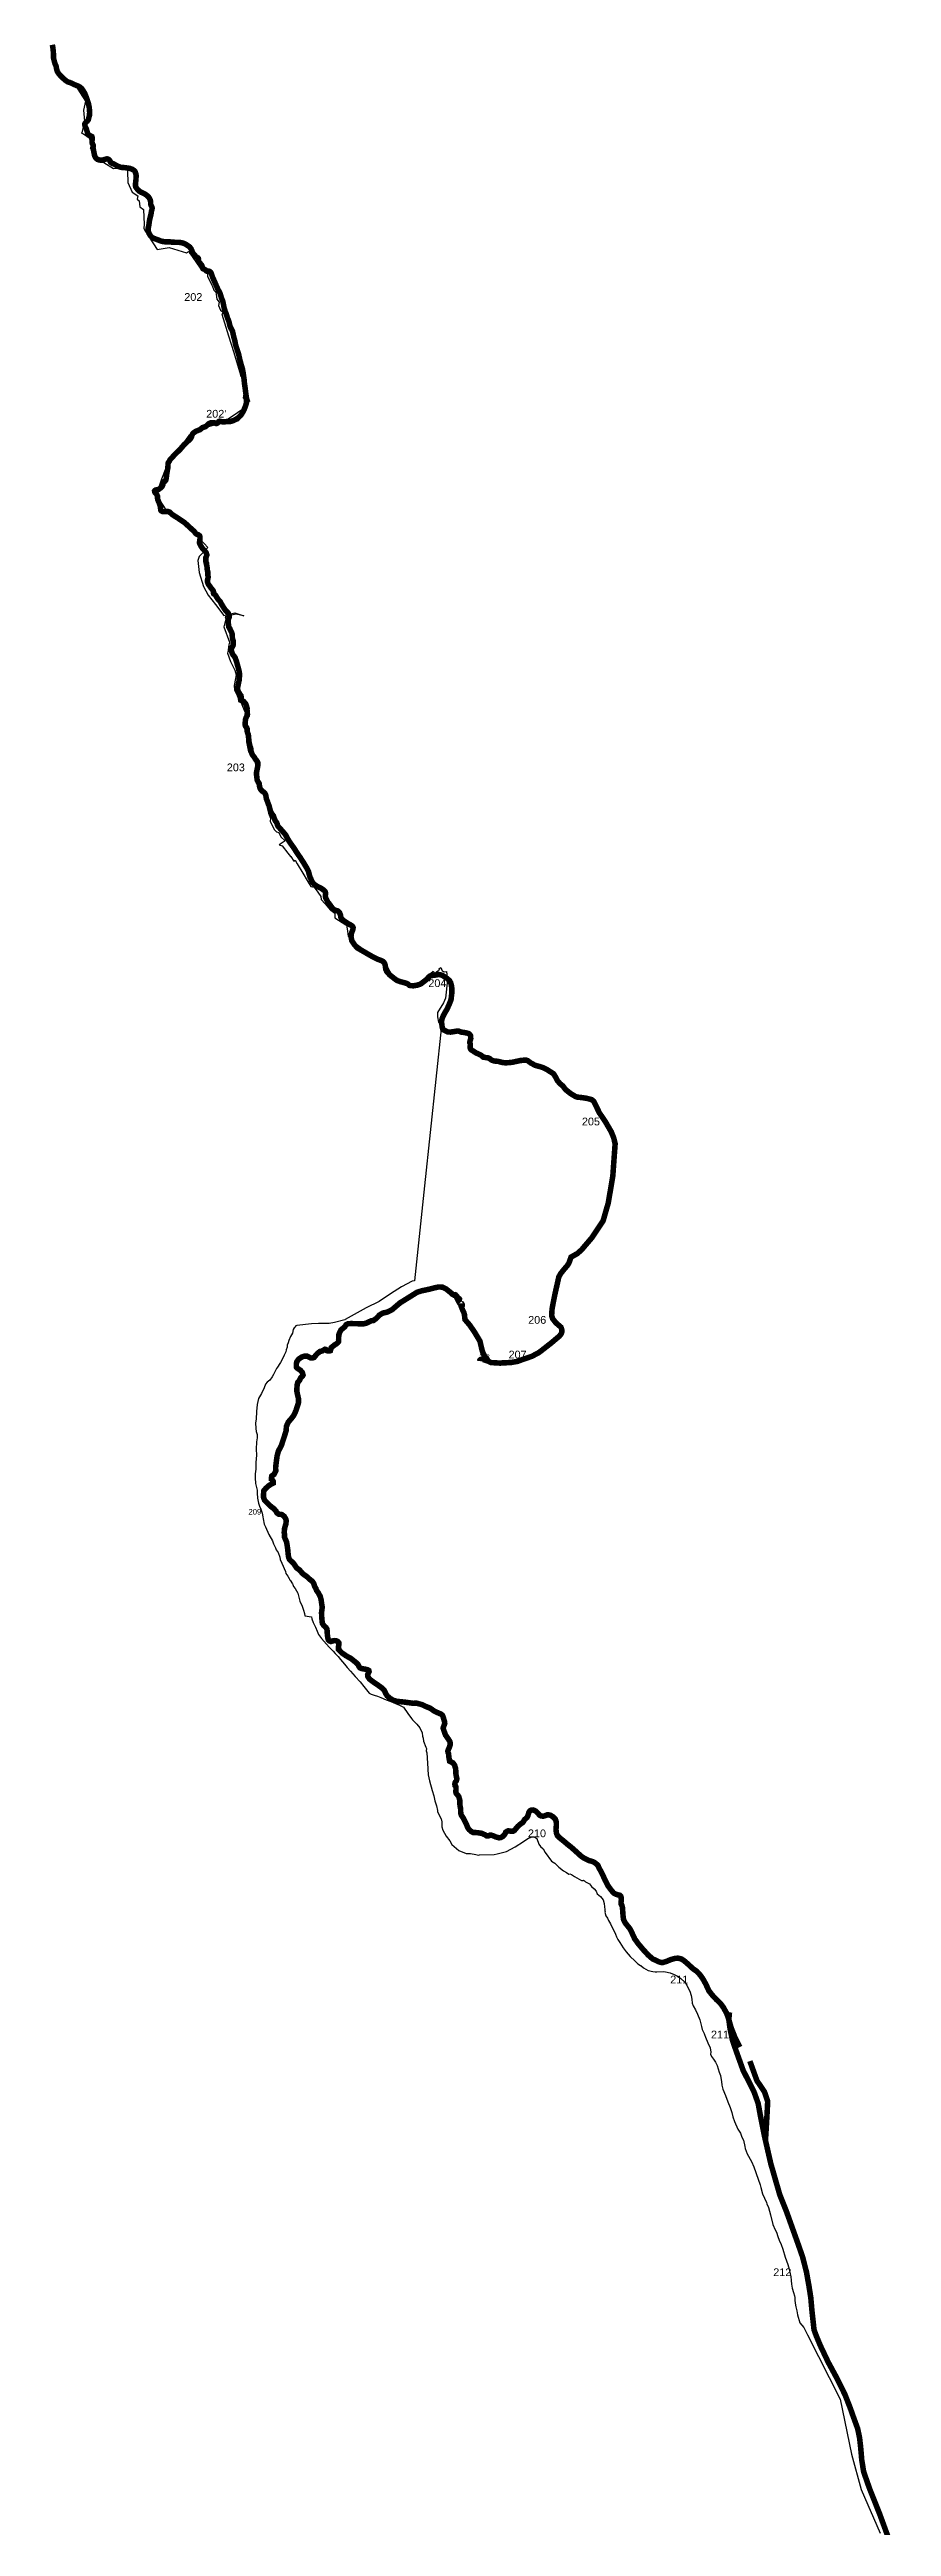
# Model space of a CAD drawing. Header units: metres. Extents: x 290946 to 378809, y 1824167 to 1998918.
# Drawn here: x 300387 to 307986, y 1932783 to 1955143 of the extents above; entities that cross this region are included whole.
import ezdxf

# ---------------------------------------------------------------- set-up
doc = ezdxf.new("R2010")
doc.units = ezdxf.units.M
for name, color, linetype in [('COASTLINE', 5, 'Continuous'), ('DISTRICT BOUNDRY', 86, 'Continuous'), ('NATURALLY PROTECTED', 3, 'Continuous')]:
    doc.layers.add(name, color=color, linetype=linetype)
doc.styles.get("Standard").update_dxf_attribs({"font": 'arial.ttf'})

msp = doc.modelspace()

# ---------------------------------------------------------------- linework, layer by layer
at = {"layer": 'COASTLINE', "const_width": 50, "flags": 128}
msp.add_lwpolyline([(300412, 1955186), (300417, 1955162), (300419, 1955143), (300421, 1955124), (300423, 1955094), (300422, 1955082), (300422, 1955071), (300424, 1955061), (300430, 1955037), (300438, 1955011), (300446, 1954993), (300450, 1954971), (300454, 1954956), (300457, 1954945), (300470, 1954925), (300487, 1954906), (300517, 1954877), (300536, 1954861), (300554, 1954850), (300566, 1954847), (300584, 1954840), (300602, 1954831), (300627, 1954820), (300648, 1954812), (300660, 1954805), (300676, 1954792), (300690, 1954772), (300706, 1954745), (300720, 1954710), (300729, 1954684), (300739, 1954651), (300745, 1954623), (300747, 1954602), (300749, 1954575), (300747, 1954548), (300742, 1954530), (300737, 1954509), (300728, 1954497), (300715, 1954485), (300711, 1954482), (300708, 1954478), (300706, 1954473), (300706, 1954460), (300709, 1954448), (300718, 1954429), (300724, 1954410), (300731, 1954387), (300739, 1954373), (300745, 1954368), (300757, 1954364), (300769, 1954358), (300772, 1954350), (300773, 1954337), (300770, 1954318), (300771, 1954305), (300773, 1954294), (300780, 1954282), (300782, 1954277), (300782, 1954268), (300779, 1954261), (300777, 1954254), (300781, 1954245), (300786, 1954225), (300792, 1954192), (300795, 1954182), (300805, 1954164), (300818, 1954152), (300837, 1954146), (300858, 1954143), (300866, 1954145), (300885, 1954151), (300904, 1954156), (300914, 1954155), (300922, 1954151), (300930, 1954142), (300934, 1954132), (300939, 1954124), (300952, 1954116), (300969, 1954109), (300993, 1954095), (301022, 1954082), (301042, 1954078), (301067, 1954077), (301112, 1954070), (301134, 1954062), (301148, 1954053), (301155, 1954047), (301160, 1954038), (301165, 1954026), (301169, 1954005), (301167, 1953970), (301163, 1953934), (301162, 1953918), (301165, 1953903), (301175, 1953888), (301184, 1953877), (301198, 1953864), (301213, 1953855), (301229, 1953848), (301250, 1953837), (301271, 1953822), (301286, 1953805), (301296, 1953784), (301299, 1953772), (301300, 1953747), (301303, 1953737), (301312, 1953719), (301313, 1953710), (301311, 1953696), (301306, 1953682), (301305, 1953669), (301300, 1953645), (301296, 1953631), (301289, 1953600), (301283, 1953556), (301277, 1953529), (301277, 1953509), (301284, 1953485), (301298, 1953462), (301312, 1953447), (301332, 1953437), (301368, 1953424), (301387, 1953416), (301406, 1953411), (301426, 1953408), (301445, 1953408), (301469, 1953408), (301492, 1953404), (301521, 1953403), (301553, 1953403), (301580, 1953399), (301600, 1953393), (301616, 1953385), (301640, 1953370), (301654, 1953359), (301665, 1953343), (301671, 1953330), (301678, 1953312), (301685, 1953300), (301697, 1953287), (301705, 1953277), (301717, 1953267), (301727, 1953262), (301730, 1953258), (301731, 1953252), (301730, 1953247), (301730, 1953237), (301739, 1953222), (301756, 1953202), (301762, 1953193), (301764, 1953187), (301765, 1953178), (301767, 1953172), (301771, 1953165), (301778, 1953162), (301788, 1953158), (301796, 1953152), (301801, 1953145), (301808, 1953142), (301814, 1953141), (301827, 1953142), (301834, 1953139), (301840, 1953134), (301847, 1953121), (301859, 1953087), (301889, 1953019), (301908, 1952975), (301922, 1952952), (301930, 1952931), (301938, 1952902), (301944, 1952887), (301951, 1952870), (301956, 1952846), (301962, 1952814), (301972, 1952780), (301981, 1952759), (301993, 1952720), (302003, 1952696), (302009, 1952677), (302014, 1952652), (302021, 1952634), (302029, 1952618), (302038, 1952602), (302043, 1952580), (302050, 1952548), (302058, 1952520), (302065, 1952484), (302073, 1952456), (302082, 1952428), (302094, 1952392), (302099, 1952368), (302105, 1952340), (302119, 1952290), (302128, 1952260), (302135, 1952222), (302138, 1952200), (302143, 1952164), (302146, 1952132), (302153, 1952082), (302158, 1952043), (302165, 1951992), (302165, 1951958), (302158, 1951931), (302146, 1951900), (302135, 1951876), (302120, 1951851), (302107, 1951835), (302089, 1951818), (302067, 1951804), (302039, 1951791), (302017, 1951785), (302004, 1951784), (301987, 1951785), (301975, 1951783), (301959, 1951781), (301951, 1951782), (301936, 1951784), (301928, 1951787), (301922, 1951788), (301917, 1951787), (301914, 1951785), (301911, 1951780), (301907, 1951775), (301901, 1951770), (301894, 1951767), (301886, 1951768), (301880, 1951771), (301873, 1951774), (301856, 1951775), (301841, 1951773), (301822, 1951764), (301813, 1951755), (301804, 1951746), (301794, 1951739), (301779, 1951734), (301767, 1951730), (301756, 1951721), (301745, 1951711), (301730, 1951706), (301708, 1951697), (301691, 1951685), (301684, 1951681), (301677, 1951671), (301672, 1951661), (301668, 1951646), (301659, 1951630), (301632, 1951604), (301600, 1951574), (301565, 1951533), (301536, 1951505), (301513, 1951483), (301493, 1951459), (301477, 1951444), (301471, 1951433), (301467, 1951424), (301459, 1951414), (301456, 1951406), (301456, 1951389), (301454, 1951362), (301449, 1951338), (301446, 1951317), (301443, 1951298), (301441, 1951279), (301439, 1951268), (301436, 1951255), (301432, 1951250), (301427, 1951245), (301419, 1951242), (301416, 1951238), (301413, 1951230), (301410, 1951214), (301405, 1951203), (301400, 1951195), (301391, 1951187), (301379, 1951177), (301366, 1951169), (301357, 1951168), (301349, 1951168), (301345, 1951167), (301339, 1951163), (301335, 1951158), (301336, 1951151), (301339, 1951143), (301351, 1951131), (301357, 1951122), (301361, 1951112), (301362, 1951090), (301364, 1951078), (301368, 1951070), (301374, 1951056), (301379, 1951043), (301384, 1951028), (301388, 1951018), (301389, 1951003), (301390, 1950986), (301396, 1950978), (301409, 1950971), (301423, 1950971), (301443, 1950974), (301459, 1950972), (301470, 1950968), (301481, 1950958), (301493, 1950947), (301516, 1950931), (301543, 1950915), (301573, 1950894), (301604, 1950874), (301637, 1950844), (301667, 1950816), (301691, 1950795), (301707, 1950774), (301715, 1950768), (301731, 1950762), (301741, 1950754), (301745, 1950743), (301745, 1950724), (301743, 1950714), (301741, 1950697), (301741, 1950688), (301745, 1950677), (301753, 1950662), (301767, 1950640), (301783, 1950623), (301793, 1950611), (301802, 1950598), (301806, 1950585), (301806, 1950577), (301802, 1950566), (301798, 1950557), (301797, 1950539), (301797, 1950526), (301799, 1950514), (301803, 1950506), (301803, 1950498), (301805, 1950486), (301808, 1950479), (301809, 1950468), (301810, 1950452), (301811, 1950442), (301814, 1950435), (301816, 1950425), (301816, 1950411), (301816, 1950396), (301818, 1950386), (301818, 1950377), (301817, 1950370), (301813, 1950356), (301812, 1950345), (301812, 1950339), (301815, 1950329), (301819, 1950318), (301827, 1950307), (301836, 1950295), (301844, 1950283), (301850, 1950276), (301859, 1950264), (301864, 1950258), (301866, 1950251), (301866, 1950243), (301866, 1950236), (301868, 1950230), (301878, 1950224), (301884, 1950218), (301888, 1950212), (301899, 1950194), (301910, 1950178), (301921, 1950167), (301928, 1950158), (301934, 1950147), (301943, 1950130), (301953, 1950114), (301966, 1950094), (301974, 1950081), (301984, 1950072), (301996, 1950060), (302001, 1950053), (302006, 1950041), (302009, 1950033), (302009, 1950022), (302007, 1950014), (302002, 1950002), (302000, 1949993), (301999, 1949986), (302000, 1949969), (302002, 1949953), (302003, 1949942), (302004, 1949933), (302008, 1949927), (302015, 1949914), (302017, 1949907), (302026, 1949890), (302031, 1949880), (302033, 1949874), (302036, 1949864), (302036, 1949849), (302038, 1949827), (302041, 1949815), (302044, 1949807), (302046, 1949797), (302045, 1949784), (302045, 1949772), (302042, 1949760), (302037, 1949753), (302031, 1949741), (302029, 1949734), (302027, 1949725), (302028, 1949717), (302033, 1949700), (302036, 1949691), (302043, 1949679), (302053, 1949666), (302061, 1949656), (302065, 1949645), (302076, 1949614), (302082, 1949590), (302092, 1949556), (302098, 1949530), (302101, 1949512), (302102, 1949493), (302098, 1949448), (302092, 1949421), (302087, 1949395), (302084, 1949381), (302085, 1949369), (302088, 1949354), (302097, 1949337), (302109, 1949318), (302115, 1949310), (302116, 1949304), (302116, 1949292), (302116, 1949279), (302117, 1949267), (302120, 1949265), (302125, 1949264), (302131, 1949263), (302137, 1949260), (302141, 1949256), (302145, 1949250), (302148, 1949246), (302150, 1949244), (302154, 1949240), (302158, 1949235), (302163, 1949223), (302165, 1949215), (302166, 1949207), (302167, 1949204), (302170, 1949197), (302170, 1949191), (302169, 1949181), (302170, 1949176), (302172, 1949169), (302172, 1949162), (302172, 1949154), (302173, 1949146), (302173, 1949139), (302172, 1949132), (302166, 1949122), (302162, 1949114), (302159, 1949106), (302156, 1949097), (302154, 1949077), (302152, 1949059), (302152, 1949048), (302155, 1949037), (302163, 1949026), (302167, 1949020), (302170, 1949012), (302170, 1949000), (302171, 1948987), (302174, 1948977), (302178, 1948964), (302181, 1948959), (302182, 1948951), (302184, 1948927), (302187, 1948901), (302189, 1948884), (302197, 1948851), (302202, 1948840), (302204, 1948830), (302205, 1948812), (302208, 1948802), (302212, 1948791), (302216, 1948780), (302223, 1948769), (302233, 1948758), (302238, 1948750), (302245, 1948737), (302255, 1948726), (302264, 1948713), (302267, 1948704), (302268, 1948687), (302263, 1948656), (302258, 1948632), (302254, 1948611), (302255, 1948595), (302258, 1948578), (302259, 1948564), (302260, 1948552), (302265, 1948540), (302274, 1948526), (302279, 1948516), (302281, 1948502), (302283, 1948488), (302288, 1948473), (302292, 1948465), (302297, 1948458), (302307, 1948448), (302318, 1948441), (302326, 1948435), (302333, 1948425), (302337, 1948417), (302340, 1948406), (302342, 1948393), (302345, 1948376), (302350, 1948365), (302354, 1948356), (302356, 1948348), (302361, 1948334), (302369, 1948315), (302376, 1948287), (302379, 1948274), (302383, 1948262), (302395, 1948242), (302407, 1948227), (302411, 1948216), (302416, 1948202), (302419, 1948194), (302423, 1948183), (302430, 1948174), (302438, 1948162), (302442, 1948153), (302444, 1948143), (302447, 1948135), (302451, 1948129), (302458, 1948121), (302467, 1948112), (302477, 1948101), (302487, 1948089), (302509, 1948064), (302519, 1948051), (302528, 1948033), (302548, 1947998), (302564, 1947975), (302594, 1947933), (302620, 1947892), (302651, 1947847), (302688, 1947789), (302710, 1947752), (302725, 1947721), (302730, 1947700), (302738, 1947672), (302745, 1947659), (302750, 1947643), (302764, 1947620), (302780, 1947604), (302805, 1947588), (302834, 1947574), (302855, 1947560), (302869, 1947548), (302876, 1947538), (302879, 1947528), (302879, 1947519), (302876, 1947510), (302876, 1947501), (302879, 1947487), (302898, 1947448), (302913, 1947429), (302924, 1947414), (302941, 1947391), (302952, 1947381), (302965, 1947373), (302983, 1947369), (302993, 1947364), (303005, 1947350), (303013, 1947330), (303017, 1947307), (303023, 1947297), (303036, 1947283), (303057, 1947269), (303089, 1947248), (303107, 1947239), (303119, 1947231), (303125, 1947223), (303127, 1947216), (303124, 1947197), (303116, 1947177), (303112, 1947163), (303108, 1947136), (303115, 1947098), (303142, 1947058), (303168, 1947031), (303231, 1946995), (303293, 1946959), (303351, 1946930), (303381, 1946919), (303396, 1946911), (303406, 1946902), (303412, 1946892), (303417, 1946875), (303422, 1946839), (303430, 1946821), (303457, 1946790), (303491, 1946763), (303511, 1946747), (303529, 1946737), (303555, 1946728), (303597, 1946717), (303612, 1946712), (303623, 1946706), (303633, 1946696), (303643, 1946693), (303671, 1946691), (303702, 1946696), (303725, 1946703), (303739, 1946709), (303760, 1946725), (303793, 1946751), (303811, 1946772), (303822, 1946780), (303837, 1946784), (303864, 1946787), (303898, 1946793), (303912, 1946791), (303934, 1946785), (303952, 1946772), (303973, 1946759), (303997, 1946738), (304007, 1946720), (304014, 1946696), (304018, 1946670), (304018, 1946624), (304015, 1946602), (304011, 1946566), (303999, 1946535), (303985, 1946503), (303973, 1946477), (303953, 1946444), (303941, 1946421), (303931, 1946397), (303927, 1946381), (303925, 1946365), (303929, 1946333), (303932, 1946314), (303935, 1946302), (303945, 1946293), (303963, 1946283), (303980, 1946275), (304007, 1946273), (304050, 1946280), (304068, 1946283), (304080, 1946282), (304102, 1946273), (304127, 1946270), (304148, 1946266), (304168, 1946261), (304178, 1946254), (304188, 1946240), (304188, 1946226), (304189, 1946215), (304183, 1946195), (304180, 1946180), (304180, 1946176), (304183, 1946170), (304185, 1946164), (304185, 1946158), (304184, 1946147), (304184, 1946138), (304183, 1946132), (304184, 1946127), (304188, 1946119), (304194, 1946113), (304203, 1946107), (304212, 1946102), (304217, 1946097), (304224, 1946094), (304230, 1946090), (304239, 1946084), (304254, 1946078), (304273, 1946069), (304289, 1946059), (304294, 1946055), (304298, 1946049), (304301, 1946047), (304312, 1946046), (304328, 1946042), (304343, 1946041), (304350, 1946039), (304360, 1946034), (304372, 1946024), (304383, 1946018), (304389, 1946016), (304402, 1946012), (304415, 1946011), (304436, 1946009), (304454, 1946004), (304474, 1945999), (304500, 1945996), (304530, 1945997), (304565, 1946001), (304598, 1946008), (304634, 1946016), (304664, 1946019), (304687, 1946021), (304702, 1946016), (304733, 1945993), (304771, 1945973), (304818, 1945960), (304842, 1945952), (304878, 1945934), (304936, 1945897), (304953, 1945870), (304970, 1945836), (304995, 1945807), (305020, 1945787), (305044, 1945755), (305090, 1945718), (305134, 1945692), (305152, 1945686), (305184, 1945683), (305231, 1945676), (305280, 1945664), (305299, 1945648), (305350, 1945544), (305405, 1945462), (305456, 1945375), (305479, 1945319), (305492, 1945265), (305471, 1944974), (305430, 1944731), (305383, 1944568), (305281, 1944416), (305190, 1944309), (305151, 1944274), (305094, 1944242), (305074, 1944186), (305059, 1944164), (305029, 1944129), (305001, 1944094), (304984, 1944064), (304949, 1943909), (304928, 1943804), (304922, 1943767), (304919, 1943714), (304928, 1943686), (304956, 1943650), (304987, 1943623), (305002, 1943610), (305008, 1943596), (305010, 1943588), (305012, 1943577), (305010, 1943563), (305005, 1943549), (304988, 1943528), (304913, 1943465), (304840, 1943408), (304805, 1943381), (304740, 1943346), (304657, 1943318), (304612, 1943301), (304556, 1943291), (304455, 1943285), (304370, 1943290), (304351, 1943300), (304334, 1943320), (304310, 1943355), (304299, 1943377), (304290, 1943405), (304280, 1943448), (304272, 1943483), (304223, 1943565), (304178, 1943630), (304151, 1943661), (304137, 1943678), (304134, 1943699), (304133, 1943712), (304133, 1943719), (304127, 1943739), (304119, 1943756), (304103, 1943796), (304106, 1943801), (304111, 1943806), (304111, 1943814), (304108, 1943820), (304105, 1943821), (304096, 1943818), (304090, 1943824), (304080, 1943841), (304075, 1943851), (304078, 1943851), (304086, 1943857), (304087, 1943863), (304084, 1943867), (304075, 1943873), (304062, 1943890), (304051, 1943902), (304048, 1943903), (304043, 1943902), (304035, 1943900), (304024, 1943906), (304007, 1943922), (303967, 1943954), (303933, 1943971), (303897, 1943972), (303864, 1943965), (303814, 1943952), (303748, 1943938), (303705, 1943925), (303641, 1943885), (303580, 1943847), (303552, 1943830), (303476, 1943765), (303433, 1943745), (303396, 1943737), (303366, 1943720), (303336, 1943688), (303311, 1943670), (303292, 1943668), (303265, 1943655), (303247, 1943646), (303219, 1943639), (303149, 1943641), (303108, 1943642), (303080, 1943640), (303064, 1943632), (303052, 1943613), (303033, 1943597), (303018, 1943585), (303009, 1943569), (302999, 1943545), (302997, 1943522), (302996, 1943502), (302997, 1943492), (302996, 1943479), (302990, 1943471), (302978, 1943460), (302964, 1943452), (302942, 1943435), (302929, 1943424), (302925, 1943407), (302922, 1943397), (302914, 1943394), (302899, 1943394), (302889, 1943398), (302881, 1943408), (302873, 1943410), (302863, 1943404), (302849, 1943395), (302828, 1943390), (302815, 1943380), (302802, 1943369), (302789, 1943354), (302775, 1943336), (302763, 1943332), (302747, 1943331), (302727, 1943340), (302710, 1943349), (302684, 1943347), (302664, 1943340), (302637, 1943322), (302620, 1943300), (302614, 1943279), (302614, 1943257), (302616, 1943246), (302630, 1943234), (302652, 1943220), (302668, 1943201), (302675, 1943178), (302670, 1943168), (302655, 1943154), (302642, 1943127), (302627, 1943110), (302622, 1943088), (302618, 1943037), (302624, 1943006), (302634, 1942964), (302634, 1942927), (302621, 1942887), (302611, 1942856), (302593, 1942816), (302571, 1942786), (302542, 1942753), (302525, 1942714), (302522, 1942674), (302507, 1942625), (302480, 1942543), (302453, 1942491), (302441, 1942448), (302432, 1942381), (302428, 1942344), (302429, 1942312), (302414, 1942281), (302393, 1942267), (302390, 1942252), (302389, 1942238), (302398, 1942230), (302406, 1942218), (302406, 1942202), (302392, 1942195), (302361, 1942175), (302336, 1942151), (302321, 1942133), (302319, 1942107), (302319, 1942071), (302328, 1942047), (302357, 1942018), (302380, 1941995), (302411, 1941971), (302431, 1941950), (302439, 1941933), (302453, 1941922), (302483, 1941918), (302506, 1941901), (302521, 1941874), (302523, 1941865), (302522, 1941851), (302520, 1941831), (302515, 1941817), (302508, 1941791), (302505, 1941755), (302509, 1941737), (302507, 1941715), (302515, 1941696), (302527, 1941669), (302531, 1941643), (302537, 1941602), (302541, 1941558), (302545, 1941532), (302553, 1941512), (302562, 1941503), (302586, 1941481), (302605, 1941455), (302616, 1941437), (302643, 1941418), (302672, 1941384), (302710, 1941357), (302737, 1941332), (302758, 1941316), (302772, 1941295), (302780, 1941268), (302791, 1941251), (302797, 1941232), (302814, 1941210), (302831, 1941177), (302838, 1941149), (302848, 1941081), (302842, 1941033), (302844, 1940987), (302849, 1940936), (302862, 1940916), (302882, 1940898), (302891, 1940883), (302893, 1940863), (302894, 1940837), (302898, 1940809), (302903, 1940787), (302913, 1940777), (302926, 1940772), (302938, 1940776), (302957, 1940780), (302973, 1940779), (302990, 1940771), (302999, 1940759), (302999, 1940744), (302994, 1940721), (302995, 1940701), (303004, 1940692), (303023, 1940671), (303060, 1940645), (303079, 1940634), (303108, 1940618), (303133, 1940598), (303157, 1940579), (303171, 1940565), (303180, 1940545), (303189, 1940534), (303205, 1940527), (303232, 1940523), (303257, 1940517), (303269, 1940510), (303271, 1940499), (303267, 1940490), (303261, 1940480), (303258, 1940470), (303260, 1940456), (303274, 1940433), (303312, 1940405), (303344, 1940383), (303373, 1940363), (303395, 1940345), (303409, 1940329), (303421, 1940303), (303435, 1940280), (303461, 1940258), (303488, 1940242), (303519, 1940232), (303589, 1940225), (303633, 1940219), (303670, 1940214), (303701, 1940215), (303752, 1940201), (303777, 1940188), (303822, 1940170), (303858, 1940145), (303886, 1940131), (303910, 1940121), (303923, 1940115), (303932, 1940107), (303939, 1940093), (303946, 1940068), (303952, 1940049), (303954, 1940031), (303948, 1940014), (303941, 1939998), (303940, 1939987), (303949, 1939961), (303961, 1939927), (303974, 1939909), (303990, 1939886), (304000, 1939869), (304003, 1939857), (304004, 1939843), (303997, 1939820), (303988, 1939800), (303982, 1939784), (303984, 1939768), (303988, 1939760), (303990, 1939745), (303991, 1939730), (303995, 1939706), (303998, 1939691), (304012, 1939685), (304028, 1939676), (304035, 1939667), (304043, 1939655), (304046, 1939644), (304052, 1939625), (304054, 1939603), (304055, 1939576), (304059, 1939552), (304063, 1939536), (304062, 1939524), (304058, 1939513), (304052, 1939506), (304048, 1939498), (304045, 1939484), (304047, 1939471), (304053, 1939465), (304056, 1939456), (304056, 1939441), (304054, 1939417), (304056, 1939404), (304061, 1939396), (304080, 1939374), (304084, 1939360), (304090, 1939339), (304090, 1939305), (304092, 1939290), (304097, 1939264), (304098, 1939238), (304099, 1939218), (304104, 1939203), (304121, 1939178), (304134, 1939152), (304150, 1939121), (304161, 1939092), (304174, 1939074), (304196, 1939055), (304210, 1939048), (304234, 1939047), (304257, 1939045), (304288, 1939040), (304317, 1939027), (304333, 1939017), (304344, 1939016), (304355, 1939019), (304360, 1939023), (304372, 1939024), (304389, 1939019), (304414, 1939008), (304443, 1939000), (304458, 1939001), (304476, 1939010), (304492, 1939027), (304498, 1939035), (304504, 1939050), (304515, 1939058), (304528, 1939063), (304547, 1939060), (304563, 1939058), (304573, 1939060), (304586, 1939070), (304614, 1939103), (304633, 1939120), (304658, 1939138), (304665, 1939148), (304676, 1939166), (304683, 1939171), (304698, 1939185), (304704, 1939197), (304709, 1939215), (304714, 1939231), (304722, 1939243), (304735, 1939249), (304751, 1939251), (304763, 1939247), (304776, 1939240), (304799, 1939217), (304810, 1939204), (304824, 1939197), (304844, 1939195), (304860, 1939199), (304878, 1939207), (304889, 1939208), (304909, 1939203), (304930, 1939190), (304951, 1939169), (304958, 1939153), (304961, 1939135), (304961, 1939108), (304958, 1939075), (304962, 1939042), (304971, 1939020), (304992, 1938999), (305027, 1938971), (305064, 1938939), (305093, 1938917), (305130, 1938884), (305151, 1938865), (305186, 1938833), (305208, 1938818), (305233, 1938806), (305257, 1938794), (305281, 1938788), (305300, 1938780), (305318, 1938768), (305337, 1938750), (305349, 1938722), (305363, 1938699), (305380, 1938665), (305400, 1938620), (305430, 1938563), (305460, 1938523), (305478, 1938502), (305497, 1938491), (305520, 1938484), (305535, 1938481), (305542, 1938474), (305546, 1938462), (305548, 1938439), (305545, 1938416), (305546, 1938403), (305554, 1938387), (305558, 1938370), (305561, 1938329), (305564, 1938290), (305568, 1938261), (305582, 1938233), (305600, 1938210), (305614, 1938193), (305626, 1938177), (305638, 1938154), (305669, 1938087), (305701, 1938043), (305727, 1938012), (305752, 1937983), (305792, 1937940), (305831, 1937906), (305852, 1937897), (305880, 1937883), (305902, 1937875), (305924, 1937874), (305961, 1937886), (305990, 1937899), (306032, 1937911), (306059, 1937913), (306091, 1937906), (306117, 1937888), (306148, 1937861), (306198, 1937815), (306227, 1937796), (306258, 1937763), (306283, 1937728), (306310, 1937680), (306338, 1937619), (306370, 1937578), (306406, 1937540), (306442, 1937505), (306468, 1937470), (306498, 1937417), (306518, 1937360), (306529, 1937278), (306550, 1937176), (306582, 1937082), (306647, 1936901), (306744, 1936710), (306763, 1936658), (306783, 1936601), (306802, 1936497), (306838, 1936315), (306897, 1936058), (306978, 1935777), (307037, 1935630), (307100, 1935454), (307145, 1935328), (307184, 1935216), (307219, 1935079), (307241, 1934956), (307258, 1934848), (307269, 1934723), (307281, 1934616), (307287, 1934559), (307306, 1934507), (307343, 1934418), (307414, 1934268), (307493, 1934122), (307567, 1933972), (307613, 1933855), (307642, 1933773), (307681, 1933666), (307698, 1933585), (307708, 1933499), (307718, 1933383), (307735, 1933277), (307791, 1933118), (307879, 1932897), (307961, 1932673)], dxfattribs=at)
at = {"layer": 'DISTRICT BOUNDRY'}
msp.add_polyline3d([(300403, 1955174, 0), (300433, 1955058, 0), (300444, 1955018, 0), (300487, 1954889, 0), (300542, 1954867, 0), (300573, 1954850, 0), (300616, 1954828, 0), (300711, 1954678, 0), (300693, 1954595, 0), (300703, 1954497, 0), (300677, 1954391, 0), (300676, 1954388, 0), (300692, 1954382, 0), (300744, 1954346, 0), (300753, 1954311, 0), (300758, 1954305, 0), (300779, 1954232, 0), (300790, 1954176, 0), (300965, 1954070, 0), (301027, 1954071, 0), (301077, 1954073, 0), (301080, 1954069, 0), (301090, 1954055, 0), (301090, 1954042, 0), (301095, 1953943, 0), (301132, 1953856, 0), (301185, 1953821, 0), (301179, 1953791, 0), (301195, 1953778, 0), (301202, 1953724, 0), (301235, 1953698, 0), (301240, 1953565, 0), (301239, 1953530, 0), (301248, 1953509, 0), (301359, 1953339, 0), (301466, 1953356, 0), (301624, 1953308, 0), (301642, 1953320, 0), (301649, 1953310, 0), (301652, 1953303, 0), (301654, 1953304, 0), (301740, 1953177, 0), (301763, 1953193, 0), (301777, 1953156, 0), (301778, 1953152, 0), (301809, 1953132, 0), (301812, 1953098, 0), (301853, 1953015, 0), (301854, 1953014, 0), (301871, 1952972, 0), (301888, 1952954, 0), (301890, 1952935, 0), (301897, 1952890, 0), (301918, 1952864, 0), (301911, 1952833, 0), (301931, 1952790, 0), (301950, 1952776, 0), (301949, 1952765, 0), (301950, 1952763, 0), (301954, 1952756, 0), (301943, 1952753, 0), (302002, 1952558, 0), (302049, 1952409, 0), (302112, 1952207, 0), (302112, 1952198, 0), (302113, 1952194, 0), (302128, 1952176, 0), (302123, 1952152, 0), (302131, 1952133, 0), (302129, 1952107, 0), (302143, 1952052, 0), (302136, 1952000, 0), (302140, 1951992, 0), (302160, 1951941, 0), (302173, 1951928, 0), (302160, 1951926, 0), (302162, 1951919, 0), (302082, 1951864, 0), (301973, 1951788, 0), (301965, 1951777, 0), (301819, 1951738, 0), (301716, 1951705, 0), (301643, 1951660, 0), (301468, 1951414, 0), (301430, 1951348, 0), (301397, 1951264, 0), (301348, 1951123, 0), (301436, 1950988, 0), (301467, 1950969, 0), (301497, 1950941, 0), (301583, 1950902, 0), (301817, 1950648, 0), (301736, 1950568, 0), (301726, 1950531, 0), (301736, 1950422, 0), (301778, 1950297, 0), (301819, 1950217, 0), (301885, 1950132, 0), (301960, 1950034, 0), (302059, 1950057, 0), (302140, 1950030, 0), (302067, 1950046, 0), (301972, 1950022, 0), (301977, 1950003, 0), (301961, 1949933, 0), (302010, 1949794, 0), (302006, 1949768, 0), (302003, 1949750, 0), (301999, 1949717, 0), (301992, 1949695, 0), (302020, 1949620, 0), (302059, 1949539, 0), (302070, 1949498, 0), (302065, 1949464, 0), (302054, 1949402, 0), (302055, 1949361, 0), (302081, 1949312, 0), (302089, 1949287, 0), (302092, 1949259, 0), (302110, 1949255, 0), (302113, 1949255, 0), (302130, 1949214, 0), (302154, 1949158, 0), (302138, 1949077, 0), (302145, 1949020, 0), (302164, 1948969, 0), (302173, 1948914, 0), (302164, 1948893, 0), (302182, 1948803, 0), (302228, 1948755, 0), (302248, 1948683, 0), (302248, 1948649, 0), (302245, 1948601, 0), (302252, 1948519, 0), (302315, 1948423, 0), (302320, 1948406, 0), (302330, 1948395, 0), (302338, 1948352, 0), (302364, 1948250, 0), (302380, 1948204, 0), (302377, 1948173, 0), (302416, 1948099, 0), (302434, 1948080, 0), (302458, 1948076, 0), (302476, 1948037, 0), (302513, 1948001, 0), (302459, 1947965, 0), (302486, 1947955, 0), (302538, 1947887, 0), (302561, 1947859, 0), (302565, 1947859, 0), (302593, 1947815, 0), (302603, 1947824, 0), (302622, 1947793, 0), (302672, 1947707, 0), (302712, 1947642, 0), (302714, 1947638, 0), (302716, 1947635, 0), (302744, 1947589, 0), (302775, 1947581, 0), (302808, 1947535, 0), (302837, 1947496, 0), (302840, 1947469, 0), (302874, 1947432, 0), (302924, 1947374, 0), (302925, 1947373, 0), (302963, 1947347, 0), (302961, 1947306, 0), (303060, 1947242, 0), (303068, 1947237, 0), (303072, 1947205, 0), (303082, 1947138, 0), (303128, 1947088, 0), (303130, 1947087, 0), (303197, 1947040, 0), (303315, 1946957, 0), (303388, 1946914, 0), (303392, 1946911, 0), (303411, 1946911, 0), (303408, 1946875, 0), (303433, 1946864, 0), (303498, 1946748, 0), (303506, 1946745, 0), (303587, 1946713, 0), (303591, 1946712, 0), (303719, 1946716, 0), (303724, 1946716, 0), (303801, 1946782, 0), (303849, 1946823, 0), (303862, 1946802, 0), (303868, 1946807, 0), (303876, 1946813, 0), (303883, 1946819, 0), (303894, 1946827, 0), (303899, 1946831, 0), (303910, 1946839, 0), (303904, 1946847, 0), (303915, 1946854, 0), (303919, 1946856, 0), (303932, 1946827, 0), (303948, 1946818, 0), (303970, 1946819, 0), (303978, 1946745, 0), (303961, 1946579, 0), (303942, 1946538, 0), (303890, 1946451, 0), (303888, 1946412, 0), (303897, 1946362, 0), (303926, 1946330, 0), (303772, 1944885, 0), (303681, 1944027, 0), (303659, 1944025, 0), (303564, 1943975, 0), (303463, 1943911, 0), (303361, 1943842, 0), (303246, 1943785, 0), (303055, 1943679, 0), (303052, 1943676, 0), (302959, 1943652, 0), (302911, 1943644, 0), (302815, 1943644, 0), (302751, 1943641, 0), (302619, 1943623, 0), (302611, 1943622, 0), (302600, 1943609, 0), (302595, 1943603, 0), (302587, 1943587, 0), (302579, 1943556, 0), (302562, 1943526, 0), (302547, 1943488, 0), (302542, 1943468, 0), (302531, 1943446, 0), (302531, 1943429, 0), (302522, 1943406, 0), (302519, 1943388, 0), (302504, 1943358, 0), (302491, 1943324, 0), (302471, 1943291, 0), (302467, 1943280, 0), (302445, 1943249, 0), (302434, 1943236, 0), (302422, 1943211, 0), (302407, 1943182, 0), (302397, 1943160, 0), (302374, 1943132, 0), (302352, 1943113, 0), (302337, 1943095, 0), (302325, 1943062, 0), (302299, 1943011, 0), (302281, 1942982, 0), (302272, 1942965, 0), (302262, 1942910, 0), (302256, 1942848, 0), (302251, 1942778, 0), (302246, 1942747, 0), (302249, 1942695, 0), (302252, 1942667, 0), (302260, 1942641, 0), (302261, 1942611, 0), (302256, 1942575, 0), (302252, 1942507, 0), (302254, 1942455, 0), (302250, 1942387, 0), (302248, 1942345, 0), (302250, 1942327, 0), (302244, 1942284, 0), (302244, 1942231, 0), (302247, 1942216, 0), (302247, 1942199, 0), (302253, 1942173, 0), (302261, 1942137, 0), (302261, 1942111, 0), (302263, 1942066, 0), (302272, 1942022, 0), (302281, 1941994, 0), (302293, 1941965, 0), (302306, 1941931, 0), (302312, 1941898, 0), (302314, 1941880, 0), (302324, 1941832, 0), (302336, 1941808, 0), (302365, 1941739, 0), (302398, 1941682, 0), (302407, 1941653, 0), (302420, 1941630, 0), (302427, 1941618, 0), (302433, 1941600, 0), (302452, 1941574, 0), (302466, 1941534, 0), (302470, 1941511, 0), (302485, 1941479, 0), (302495, 1941451, 0), (302506, 1941432, 0), (302516, 1941403, 0), (302521, 1941387, 0), (302539, 1941362, 0), (302549, 1941341, 0), (302553, 1941328, 0), (302558, 1941327, 0), (302579, 1941293, 0), (302583, 1941285, 0), (302590, 1941268, 0), (302605, 1941250, 0), (302629, 1941209, 0), (302647, 1941137, 0), (302666, 1941090, 0), (302678, 1941054, 0), (302688, 1941026, 0), (302691, 1941005, 0), (302751, 1940994, 0), (302753, 1940975, 0), (302767, 1940943, 0), (302787, 1940901, 0), (302804, 1940864, 0), (302816, 1940836, 0), (302841, 1940799, 0), (302887, 1940747, 0), (302911, 1940722, 0), (302947, 1940686, 0), (302965, 1940663, 0), (302991, 1940635, 0), (303014, 1940608, 0), (303050, 1940567, 0), (303073, 1940538, 0), (303102, 1940505, 0), (303147, 1940456, 0), (303191, 1940409, 0), (303224, 1940367, 0), (303249, 1940335, 0), (303271, 1940306, 0), (303291, 1940296, 0), (303317, 1940286, 0), (303347, 1940277, 0), (303378, 1940265, 0), (303424, 1940246, 0), (303466, 1940230, 0), (303510, 1940213, 0), (303545, 1940196, 0), (303583, 1940178, 0), (303620, 1940121, 0), (303653, 1940078, 0), (303662, 1940065, 0), (303701, 1940026, 0), (303728, 1939991, 0), (303749, 1939947, 0), (303752, 1939916, 0), (303758, 1939900, 0), (303761, 1939872, 0), (303784, 1939819, 0), (303788, 1939805, 0), (303787, 1939786, 0), (303791, 1939768, 0), (303797, 1939674, 0), (303803, 1939569, 0), (303816, 1939513, 0), (303842, 1939427, 0), (303856, 1939379, 0), (303861, 1939350, 0), (303866, 1939333, 0), (303880, 1939288, 0), (303889, 1939245, 0), (303889, 1939233, 0), (303922, 1939172, 0), (303927, 1939144, 0), (303929, 1939099, 0), (303936, 1939069, 0), (303966, 1939013, 0), (304001, 1938971, 0), (304019, 1938939, 0), (304081, 1938884, 0), (304147, 1938859, 0), (304187, 1938857, 0), (304234, 1938849, 0), (304260, 1938844, 0), (304268, 1938845, 0), (304399, 1938849, 0), (304426, 1938856, 0), (304511, 1938875, 0), (304590, 1938919, 0), (304666, 1938965, 0), (304704, 1938994, 0), (304743, 1939007, 0), (304759, 1939007, 0), (304785, 1938992, 0), (304804, 1938942, 0), (304818, 1938921, 0), (304843, 1938899, 0), (304860, 1938866, 0), (304918, 1938790, 0), (304949, 1938771, 0), (304983, 1938735, 0), (305025, 1938702, 0), (305052, 1938686, 0), (305075, 1938672, 0), (305082, 1938675, 0), (305099, 1938668, 0), (305126, 1938649, 0), (305166, 1938627, 0), (305187, 1938614, 0), (305204, 1938613, 0), (305206, 1938616, 0), (305214, 1938612, 0), (305223, 1938602, 0), (305261, 1938584, 0), (305280, 1938561, 0), (305303, 1938539, 0), (305322, 1938517, 0), (305331, 1938495, 0), (305360, 1938469, 0), (305383, 1938440, 0), (305394, 1938406, 0), (305397, 1938377, 0), (305400, 1938351, 0), (305399, 1938342, 0), (305401, 1938334, 0), (305400, 1938328, 0), (305409, 1938296, 0), (305422, 1938275, 0), (305433, 1938254, 0), (305451, 1938222, 0), (305494, 1938131, 0), (305503, 1938106, 0), (305513, 1938089, 0), (305516, 1938081, 0), (305535, 1938056, 0), (305565, 1938007, 0), (305593, 1937970, 0), (305628, 1937929, 0), (305670, 1937889, 0), (305698, 1937862, 0), (305720, 1937848, 0), (305723, 1937846, 0), (305749, 1937825, 0), (305789, 1937802, 0), (305832, 1937793, 0), (305852, 1937791, 0), (305868, 1937791, 0), (305933, 1937793, 0), (305948, 1937789, 0), (305989, 1937782, 0), (306025, 1937767, 0), (306056, 1937751, 0), (306086, 1937729, 0), (306122, 1937697, 0), (306140, 1937669, 0), (306152, 1937643, 0), (306165, 1937616, 0), (306178, 1937575, 0), (306184, 1937544, 0), (306187, 1937506, 0), (306196, 1937483, 0), (306216, 1937447, 0), (306236, 1937407, 0), (306255, 1937356, 0), (306264, 1937321, 0), (306271, 1937295, 0), (306278, 1937270, 0), (306296, 1937234, 0), (306298, 1937224, 0), (306309, 1937201, 0), (306329, 1937149, 0), (306349, 1937103, 0), (306355, 1937066, 0), (306354, 1937047, 0), (306362, 1937024, 0), (306372, 1937014, 0), (306380, 1937002, 0), (306397, 1936975, 0), (306412, 1936943, 0), (306431, 1936885, 0), (306442, 1936854, 0), (306446, 1936833, 0), (306451, 1936801, 0), (306455, 1936766, 0), (306463, 1936732, 0), (306488, 1936674, 0), (306509, 1936615, 0), (306529, 1936564, 0), (306544, 1936520, 0), (306554, 1936481, 0), (306568, 1936438, 0), (306599, 1936368, 0), (306623, 1936332, 0), (306637, 1936297, 0), (306650, 1936269, 0), (306664, 1936213, 0), (306667, 1936195, 0), (306683, 1936146, 0), (306723, 1936078, 0), (306743, 1936030, 0), (306782, 1935918, 0), (306800, 1935867, 0), (306806, 1935844, 0), (306823, 1935785, 0), (306858, 1935706, 0), (306862, 1935696, 0), (306862, 1935696, 0), (306876, 1935662, 0), (306894, 1935597, 0), (306915, 1935509, 0), (306935, 1935461, 0), (306947, 1935441, 0), (306959, 1935400, 0), (306974, 1935367, 0), (306991, 1935327, 0), (307005, 1935286, 0), (307027, 1935213, 0), (307038, 1935182, 0), (307050, 1935147, 0), (307062, 1935106, 0), (307073, 1935063, 0), (307079, 1935039, 0), (307082, 1935004, 0), (307085, 1934969, 0), (307091, 1934933, 0), (307103, 1934895, 0), (307112, 1934866, 0), (307114, 1934849, 0), (307115, 1934826, 0), (307117, 1934798, 0), (307122, 1934765, 0), (307132, 1934730, 0), (307137, 1934693, 0), (307159, 1934621, 0), (307194, 1934579, 0), (307194, 1934579, 0), (307229, 1934513, 0), (307522, 1933932, 0), (307625, 1933436, 0), (307714, 1933116, 0), (307883, 1932721, 0)], dxfattribs=at)
at = {"layer": 'NATURALLY PROTECTED', "const_width": 50, "flags": 128}
for points in [[(300989, 1954097), (300993, 1954095), (301022, 1954082), (301042, 1954078), (301067, 1954077), (301112, 1954070), (301134, 1954062), (301148, 1954053), (301155, 1954047), (301160, 1954038), (301165, 1954026), (301169, 1954005), (301167, 1953970), (301163, 1953934), (301162, 1953918), (301165, 1953903), (301175, 1953888), (301184, 1953877), (301198, 1953864), (301213, 1953855), (301229, 1953848), (301250, 1953837), (301271, 1953822), (301286, 1953805), (301296, 1953784), (301299, 1953772), (301300, 1953747), (301303, 1953737), (301312, 1953719), (301313, 1953710), (301311, 1953696), (301306, 1953682), (301305, 1953669), (301300, 1953645), (301296, 1953631), (301289, 1953600), (301283, 1953556), (301277, 1953529), (301277, 1953509), (301284, 1953485), (301298, 1953462), (301312, 1953447), (301332, 1953437), (301368, 1953424), (301387, 1953416), (301406, 1953411), (301426, 1953408), (301445, 1953408), (301469, 1953408), (301492, 1953404), (301521, 1953403), (301553, 1953403), (301580, 1953399), (301600, 1953393), (301616, 1953385), (301640, 1953370), (301654, 1953359), (301665, 1953343), (301671, 1953330), (301678, 1953312), (301685, 1953300), (301697, 1953287), (301705, 1953277), (301717, 1953267), (301727, 1953262), (301730, 1953258), (301731, 1953252), (301730, 1953247), (301730, 1953237), (301739, 1953222), (301756, 1953202), (301762, 1953193), (301764, 1953187), (301765, 1953178), (301767, 1953172), (301771, 1953165), (301778, 1953162), (301788, 1953158), (301796, 1953152), (301801, 1953145), (301808, 1953142), (301814, 1953141), (301827, 1953142), (301834, 1953139), (301840, 1953134), (301847, 1953121), (301859, 1953087), (301889, 1953019), (301908, 1952975), (301922, 1952952), (301930, 1952931), (301938, 1952902), (301944, 1952887), (301951, 1952870), (301956, 1952846), (301962, 1952814), (301972, 1952780), (301981, 1952759), (301993, 1952720), (302003, 1952696), (302009, 1952677), (302014, 1952652), (302021, 1952634), (302029, 1952618), (302038, 1952602), (302043, 1952580), (302050, 1952548), (302058, 1952520), (302065, 1952484), (302073, 1952456), (302082, 1952428), (302094, 1952392), (302099, 1952368), (302105, 1952340), (302119, 1952290), (302128, 1952260), (302135, 1952222), (302138, 1952200), (302143, 1952164), (302146, 1952132), (302153, 1952082), (302158, 1952043), (302165, 1951992), (302175, 1951964), (302179, 1951956)], [(302092, 1951813), (302067, 1951804), (302039, 1951791), (302017, 1951785), (302004, 1951784), (301987, 1951785), (301975, 1951783), (301959, 1951781), (301951, 1951782), (301936, 1951784), (301928, 1951787), (301922, 1951788), (301917, 1951787), (301914, 1951785), (301911, 1951780), (301907, 1951775), (301901, 1951770), (301894, 1951767), (301886, 1951768), (301880, 1951771), (301873, 1951774), (301868, 1951774)], [(301975, 1950080), (301984, 1950072), (301996, 1950060), (302001, 1950053), (302006, 1950041), (302009, 1950033), (302009, 1950022), (302007, 1950014), (302002, 1950002), (302000, 1949993), (302000, 1949992), (301999, 1949986), (302000, 1949969), (302002, 1949953), (302003, 1949942), (302004, 1949933), (302008, 1949927), (302015, 1949914), (302017, 1949907), (302026, 1949890), (302031, 1949880), (302033, 1949874), (302036, 1949864), (302036, 1949849), (302038, 1949827), (302041, 1949815), (302044, 1949807), (302046, 1949797), (302045, 1949784), (302045, 1949772), (302042, 1949760), (302037, 1949753), (302031, 1949741), (302029, 1949734), (302027, 1949725), (302028, 1949717), (302033, 1949700), (302036, 1949691), (302043, 1949679), (302053, 1949666), (302061, 1949656), (302065, 1949645), (302076, 1949614), (302082, 1949590), (302092, 1949556), (302098, 1949530), (302101, 1949512), (302102, 1949493), (302098, 1949448), (302092, 1949421), (302087, 1949395), (302084, 1949381), (302085, 1949369), (302088, 1949354), (302097, 1949337), (302109, 1949318), (302115, 1949310), (302116, 1949304), (302116, 1949292), (302116, 1949279), (302117, 1949267), (302120, 1949265), (302125, 1949264), (302131, 1949263), (302137, 1949260), (302141, 1949256), (302145, 1949250), (302148, 1949246), (302150, 1949244), (302154, 1949240), (302158, 1949235), (302163, 1949223), (302165, 1949215), (302166, 1949207), (302167, 1949204), (302170, 1949197), (302170, 1949191), (302169, 1949181), (302170, 1949176), (302172, 1949169), (302172, 1949162), (302172, 1949154), (302173, 1949146), (302173, 1949139), (302172, 1949132), (302166, 1949122), (302162, 1949114), (302159, 1949106), (302156, 1949097), (302154, 1949077), (302152, 1949059), (302152, 1949048), (302155, 1949037), (302163, 1949026), (302167, 1949020), (302170, 1949012), (302170, 1949000), (302171, 1948987), (302174, 1948977), (302178, 1948964), (302181, 1948959), (302182, 1948951), (302184, 1948927), (302187, 1948901), (302189, 1948884), (302197, 1948851), (302202, 1948840), (302204, 1948830), (302205, 1948812), (302208, 1948802), (302212, 1948791), (302216, 1948780), (302223, 1948769), (302233, 1948758), (302238, 1948750), (302245, 1948737), (302255, 1948726), (302264, 1948713), (302267, 1948704), (302268, 1948687), (302263, 1948656), (302258, 1948632), (302254, 1948611), (302255, 1948595), (302258, 1948578), (302259, 1948564), (302260, 1948552), (302265, 1948540), (302274, 1948526), (302279, 1948516), (302281, 1948502), (302283, 1948488), (302288, 1948473), (302292, 1948465), (302297, 1948458), (302307, 1948448), (302318, 1948441), (302326, 1948435), (302333, 1948425), (302337, 1948417), (302340, 1948406), (302342, 1948393), (302345, 1948376), (302350, 1948365), (302354, 1948356), (302356, 1948348), (302361, 1948334), (302369, 1948315), (302376, 1948287), (302379, 1948274), (302383, 1948262), (302395, 1948242), (302407, 1948227), (302411, 1948216), (302416, 1948202), (302419, 1948194), (302423, 1948183), (302430, 1948174), (302438, 1948162), (302442, 1948153), (302444, 1948143), (302447, 1948135), (302451, 1948129), (302458, 1948121), (302467, 1948112), (302477, 1948101), (302487, 1948089), (302509, 1948064), (302519, 1948051), (302528, 1948033), (302548, 1947998), (302564, 1947975), (302594, 1947933), (302620, 1947892), (302651, 1947847), (302688, 1947789), (302710, 1947752), (302725, 1947721), (302730, 1947700), (302738, 1947672), (302745, 1947659), (302750, 1947643), (302764, 1947620), (302780, 1947604), (302805, 1947588), (302834, 1947574), (302855, 1947560), (302869, 1947548), (302876, 1947538), (302879, 1947528), (302879, 1947519), (302876, 1947510), (302876, 1947507)], [(303946, 1946789), (303947, 1946776), (303952, 1946772), (303973, 1946759), (303997, 1946738), (304007, 1946720), (304010, 1946709)], [(305143, 1945689), (305152, 1945686), (305184, 1945683), (305231, 1945676), (305280, 1945664), (305299, 1945648), (305350, 1945544), (305405, 1945462), (305456, 1945375), (305479, 1945319), (305492, 1945265)], [(303897, 1943972), (303864, 1943965), (303814, 1943952), (303748, 1943938), (303705, 1943925), (303641, 1943885), (303580, 1943847), (303552, 1943830), (303476, 1943765), (303433, 1943745), (303396, 1943737), (303366, 1943720), (303336, 1943688), (303311, 1943670), (303292, 1943668), (303265, 1943655), (303247, 1943646), (303219, 1943639), (303149, 1943641), (303108, 1943642), (303080, 1943640), (303064, 1943632), (303052, 1943613), (303033, 1943597), (303018, 1943585), (303009, 1943569), (302999, 1943545), (302997, 1943522), (302996, 1943502), (302997, 1943492), (302996, 1943479), (302990, 1943471), (302978, 1943460), (302964, 1943452), (302942, 1943435), (302929, 1943424), (302925, 1943407), (302922, 1943397), (302914, 1943394), (302899, 1943394), (302889, 1943398), (302881, 1943408), (302873, 1943410), (302863, 1943404), (302849, 1943395), (302828, 1943390), (302815, 1943380), (302802, 1943369), (302789, 1943354), (302775, 1943336), (302763, 1943332), (302747, 1943331), (302727, 1943340), (302710, 1943349), (302684, 1943347), (302664, 1943340), (302637, 1943322), (302620, 1943300), (302614, 1943279), (302614, 1943257), (302616, 1943246), (302630, 1943234), (302652, 1943220), (302668, 1943201), (302675, 1943178), (302670, 1943168), (302655, 1943154), (302642, 1943127), (302627, 1943110), (302622, 1943088), (302618, 1943037), (302624, 1943006), (302634, 1942964), (302634, 1942927), (302621, 1942887), (302611, 1942856), (302593, 1942816), (302571, 1942786), (302542, 1942753), (302525, 1942714), (302522, 1942674), (302507, 1942625), (302480, 1942543), (302453, 1942491), (302441, 1942448), (302432, 1942381), (302428, 1942344), (302429, 1942312), (302414, 1942281), (302393, 1942267), (302390, 1942252), (302389, 1942238), (302398, 1942230), (302406, 1942218), (302406, 1942202), (302392, 1942195), (302361, 1942175), (302336, 1942151), (302321, 1942133), (302319, 1942107), (302319, 1942071), (302328, 1942047), (302357, 1942018), (302380, 1941995), (302411, 1941971), (302431, 1941950), (302439, 1941933), (302453, 1941922), (302483, 1941918), (302506, 1941901), (302521, 1941874), (302523, 1941865), (302522, 1941851), (302520, 1941831), (302515, 1941817), (302508, 1941791), (302505, 1941755), (302509, 1941737), (302507, 1941715), (302515, 1941696), (302527, 1941669), (302531, 1941643), (302537, 1941602), (302541, 1941558), (302545, 1941532), (302553, 1941512), (302562, 1941503), (302586, 1941481), (302605, 1941455), (302616, 1941437), (302643, 1941418), (302672, 1941384), (302710, 1941357), (302737, 1941332), (302758, 1941316), (302772, 1941295), (302780, 1941268), (302791, 1941251), (302797, 1941232), (302814, 1941210), (302831, 1941177), (302838, 1941149), (302848, 1941081), (302842, 1941033), (302844, 1940987), (302849, 1940936), (302862, 1940916), (302882, 1940898), (302891, 1940883), (302893, 1940863), (302894, 1940837), (302898, 1940809), (302903, 1940787), (302913, 1940777), (302926, 1940772), (302938, 1940776), (302957, 1940780), (302973, 1940779), (302990, 1940771), (302999, 1940759), (302999, 1940744), (302994, 1940721), (302995, 1940701), (303004, 1940692), (303023, 1940671), (303060, 1940645), (303079, 1940634), (303108, 1940618), (303133, 1940598), (303157, 1940579), (303171, 1940565), (303180, 1940545), (303189, 1940534), (303205, 1940527), (303232, 1940523), (303257, 1940517), (303269, 1940510), (303271, 1940499), (303267, 1940490), (303261, 1940480), (303258, 1940470), (303260, 1940456), (303274, 1940433), (303312, 1940405), (303344, 1940383), (303373, 1940363), (303395, 1940345), (303409, 1940329), (303421, 1940303), (303435, 1940280), (303461, 1940258), (303488, 1940242), (303519, 1940232), (303589, 1940225), (303633, 1940219), (303670, 1940214), (303692, 1940214), (303701, 1940215), (303752, 1940201), (303777, 1940188), (303801, 1940178), (303822, 1940170), (303858, 1940145), (303886, 1940131), (303910, 1940121), (303923, 1940115), (303932, 1940107), (303939, 1940093), (303946, 1940068), (303952, 1940049), (303954, 1940031), (303948, 1940014), (303941, 1939998), (303940, 1939987), (303949, 1939961), (303961, 1939927), (303974, 1939909), (303990, 1939886), (304000, 1939869), (304003, 1939857), (304004, 1939843), (303997, 1939820), (303988, 1939800), (303982, 1939784)], [(304930, 1943813), (304928, 1943804), (304922, 1943767), (304919, 1943714), (304928, 1943686), (304956, 1943650), (304987, 1943623), (305002, 1943610), (305008, 1943596), (305010, 1943588), (305012, 1943577), (305010, 1943563), (305005, 1943549), (304995, 1943537)], [(304350, 1943301), (304321, 1943311), (304295, 1943319), (304280, 1943319), (304271, 1943311), (304270, 1943303)], [(304713, 1943337), (304657, 1943318), (304612, 1943301), (304556, 1943291), (304459, 1943286)], [(303998, 1939691), (304012, 1939685), (304028, 1939676), (304035, 1939667), (304043, 1939655), (304046, 1939644), (304052, 1939625), (304054, 1939603), (304055, 1939576), (304059, 1939552), (304063, 1939536), (304062, 1939524), (304058, 1939513), (304052, 1939506), (304048, 1939498), (304045, 1939484), (304047, 1939471), (304053, 1939465), (304056, 1939456), (304056, 1939441), (304054, 1939417), (304056, 1939404), (304061, 1939396), (304080, 1939374), (304084, 1939360), (304090, 1939339), (304090, 1939305), (304092, 1939290), (304097, 1939264), (304098, 1939238), (304099, 1939218), (304104, 1939203), (304121, 1939178), (304134, 1939152), (304150, 1939121), (304161, 1939092), (304174, 1939074), (304196, 1939055), (304210, 1939048), (304234, 1939047), (304257, 1939045), (304288, 1939040), (304317, 1939027), (304333, 1939017), (304344, 1939016), (304355, 1939019), (304360, 1939023), (304372, 1939024), (304389, 1939019), (304414, 1939008), (304443, 1939000), (304458, 1939001), (304476, 1939010), (304492, 1939027), (304498, 1939035), (304504, 1939050), (304515, 1939058), (304528, 1939063), (304547, 1939060), (304563, 1939058), (304573, 1939060), (304585, 1939070), (304586, 1939070), (304614, 1939103), (304633, 1939120), (304658, 1939138), (304665, 1939148), (304676, 1939166), (304683, 1939171), (304698, 1939185), (304704, 1939197), (304709, 1939215), (304714, 1939231), (304722, 1939243), (304735, 1939249), (304751, 1939251), (304763, 1939247), (304776, 1939240), (304799, 1939217), (304810, 1939204), (304824, 1939197), (304844, 1939195), (304860, 1939199), (304878, 1939207), (304889, 1939208), (304909, 1939203), (304930, 1939190), (304951, 1939169), (304958, 1939153), (304960, 1939142)], [(305769, 1937965), (305792, 1937940), (305831, 1937906), (305852, 1937897), (305880, 1937883), (305902, 1937875), (305924, 1937874), (305961, 1937886), (305990, 1937899), (306032, 1937911), (306059, 1937913), (306091, 1937906), (306117, 1937888), (306148, 1937861), (306198, 1937815), (306227, 1937796), (306258, 1937763), (306283, 1937728), (306310, 1937680), (306325, 1937646)], [(306524, 1937424), (306518, 1937360), (306538, 1937288), (306574, 1937196), (306617, 1937110)], [(306708, 1936984), (306739, 1936898), (306772, 1936807), (306840, 1936706), (306869, 1936620), (306863, 1936501), (306849, 1936268), (306897, 1936058), (306978, 1935777), (307037, 1935630), (307100, 1935454), (307145, 1935328), (307184, 1935216), (307219, 1935079), (307241, 1934956), (307258, 1934848), (307269, 1934723), (307281, 1934616), (307287, 1934559), (307306, 1934507), (307343, 1934418), (307414, 1934268), (307493, 1934122), (307567, 1933972), (307613, 1933855), (307642, 1933773), (307681, 1933666), (307698, 1933585), (307708, 1933499), (307718, 1933383), (307735, 1933277), (307785, 1933133)]]:
    msp.add_lwpolyline(points, dxfattribs=at)

# ---------------------------------------------------------------- texts
at = {"layer": 'NATURALLY PROTECTED', "attachment_point": 1}
for s, width, insert, char_height in [('202', 95.17, (301603, 1952944), 70), ("202'", 257.76, (301801, 1951890), 70), ('203', 95.17, (301987, 1948698), 70), ('204', 95.17, (303806, 1946750), 70), ('205', 95.17, (305192, 1945501), 70), ('206', 95.17, (304707, 1943710), 70), ('208', 95.17, (304266, 1943364), 40), ('207', 95.17, (304530, 1943397), 70), ('209', 214.33, (302182, 1941968), 50), ('210', 95.17, (304705, 1939075), 70), ('211', 95.17, (305989, 1937755), 70), ("211'", 210.33, (306357, 1937259), 70), ('212', 95.17, (306919, 1935113), 70)]:
    msp.add_mtext_dynamic_manual_height_columns(s, width=width, gutter_width=1, heights=[0], dxfattribs=dict(at, insert=insert, char_height=char_height))

doc.saveas('drawing.dxf')
